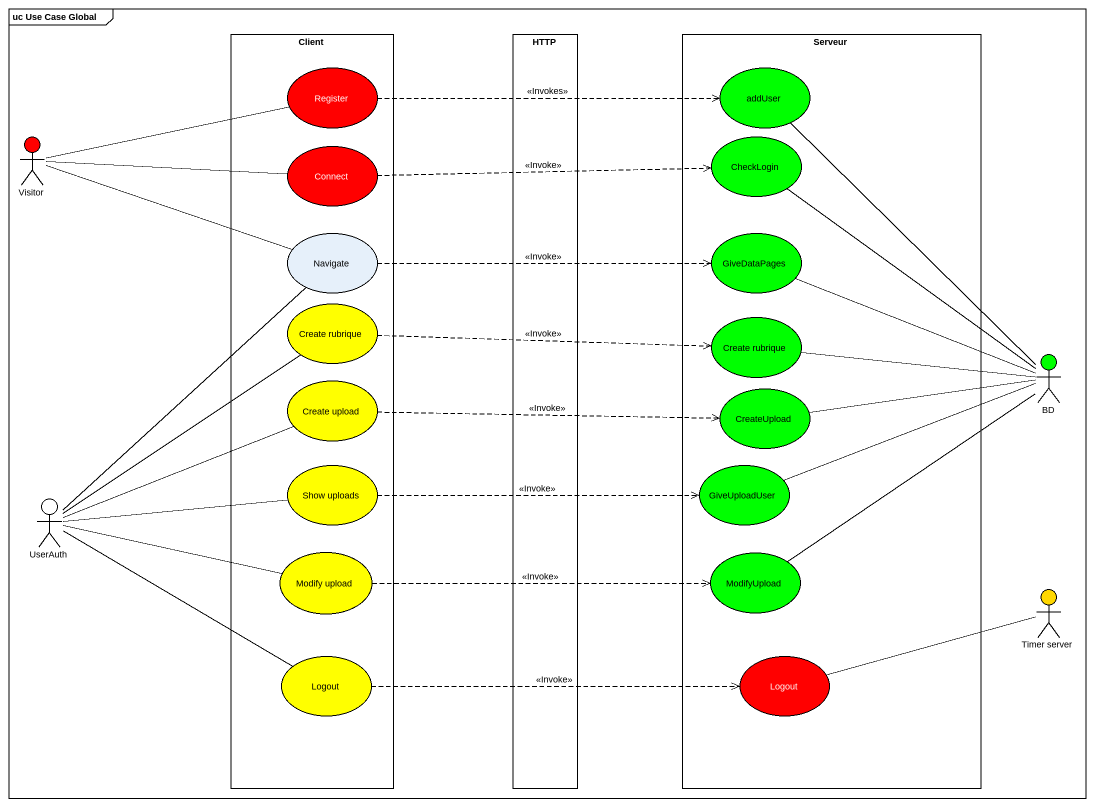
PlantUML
@startuml
mainframe uc Use Case Global
rectangle Client {
  usecase Register #FF0000
  usecase Connect #FF0000
  usecase Navigate
  usecase "Create rubrique" as Create_rubrique #FFFF00
  usecase "Create upload" as Create_upload #FFFF00
  usecase "Show uploads" as Show_uploads #FFFF00
  usecase "Modify upload" as Modify_upload #FFFF00
  usecase Logout #FFFF00
}
rectangle HTTP
rectangle Serveur {
  usecase addUser #00FF00
  usecase CheckLogin #00FF00
  usecase GiveDataPages #00FF00
  usecase "Create rubrique" as Create_rubrique_2 #00FF00
  usecase CreateUpload #00FF00
  usecase GiveUploadUser #00FF00
  usecase ModifyUpload #00FF00
  usecase "Logout" as Logout_2 #FF0000
}
actor Visitor #FF0000
actor BD #00FF00
actor UserAuth
actor "Timer server" as Timer_server #FFD700
Register .right.> addUser : <<Invokes>>
addUser -- BD
Visitor -right- Register
Visitor -right- Connect
Visitor -right- Navigate
Connect .right.> CheckLogin : <<Invoke>>
CheckLogin -- BD
Navigate .right.> GiveDataPages : <<Invoke>>
GiveDataPages -right- BD
Create_rubrique .right.> Create_rubrique_2 : <<Invoke>>
Create_rubrique_2 -right- BD
Create_upload .right.> CreateUpload : <<Invoke>>
CreateUpload -right- BD
Show_uploads .right.> GiveUploadUser : <<Invoke>>
GiveUploadUser -right- BD
UserAuth -up- Navigate
UserAuth -up- Create_rubrique
UserAuth -right- Create_upload
UserAuth -right- Show_uploads
UserAuth -right- Modify_upload
UserAuth -right- Logout
Modify_upload .right.> ModifyUpload : <<Invoke>>
ModifyUpload -up- BD
Logout .right.> Logout_2 : <<Invoke>>
Logout_2 -right- Timer_server
@enduml
